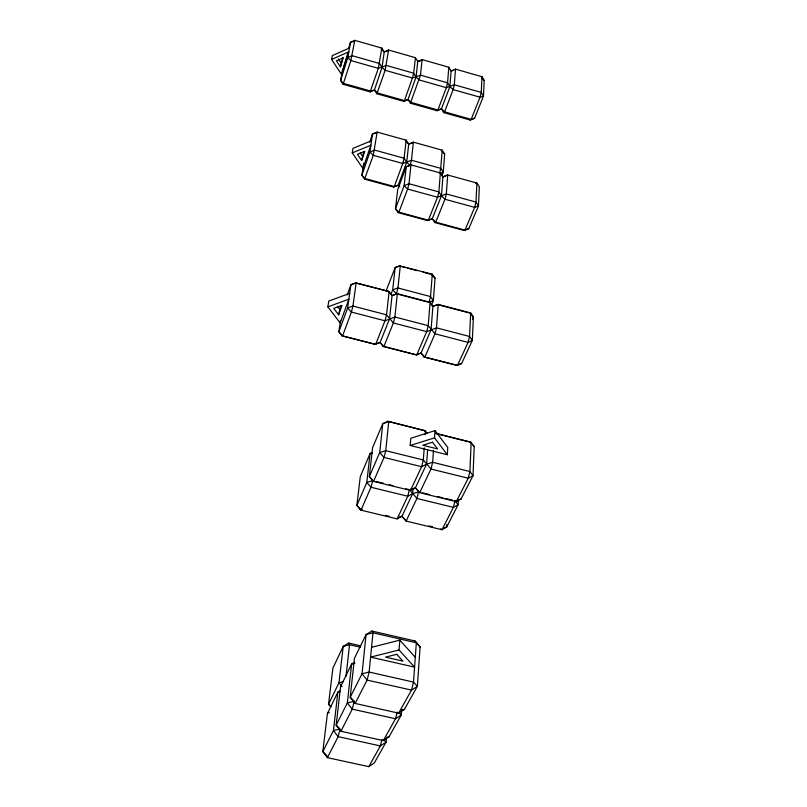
<?xml version="1.0" encoding="UTF-8"?>
<svg xmlns="http://www.w3.org/2000/svg" width="807" height="807" viewBox="0 0 807 807"><rect width="100%" height="100%" fill="white"/><g stroke="black" fill="none" stroke-linecap="round" stroke-linejoin="round"><path stroke-width="1.21" d="M435.931 433.359L469.835 441.863L471.167 442.418L474.203 446.553L473.013 475.666L461.029 499.049L456.288 501.641L419.68 492.684L415.383 487.862L426.57 464.166L427.629 449.66M453.393 70.36L451.083 71.006L455.471 69.14L481.991 76.726L484.19 80.458L483.474 96.184L474.597 118.266L470.209 120.061L443.699 112.597L441.419 108.925L449.872 86.631L451.083 71.006L448.813 67.243L422.122 59.607L417.764 61.483L416.059 77.028L408.029 99.513L403.702 101.339L376.859 93.783L374.428 90.041L382.024 67.354L384.233 51.91L381.822 48.087L354.777 40.35L350.49 42.267L348.624 48.259M481.991 76.726L481.244 92.422L480.024 97.223L471.177 119.345L470.209 120.061M458.346 499.926L458.104 504.758L446.644 527.102L441.974 529.725L406.133 521.06L401.957 516.288L412.649 493.652L413.033 488.83M446.785 524.58L446.644 527.102L444.304 527.768M447.32 454.734L447.754 447.471L435.034 430.615L410.824 438.251L410.198 445.494L447.32 454.734L434.529 437.868L435.034 430.615M433.5 450.205L432.663 462.3L430.968 469.028L419.68 492.684L415.383 487.862L409.431 489.647L405.871 488.77M420.094 647.012L417.38 686.303L404.428 709.363L398.638 713.156L355.141 703.442L350.218 697.238L354.444 658.32L366.065 634.584L371.966 631.064L415.06 640.99L420.094 647.012L415.06 640.99M455.471 69.14L454.321 84.765L453.1 89.577L444.586 111.86L443.699 112.597M424.23 447.895L423.312 459.98L421.617 466.718L410.481 490.434L373.55 481.406L369.334 476.584L372.552 447.724L382.78 423.665L387.753 421.284L424.391 430.464L427.417 433.48M425.239 434.6L425.511 430.978L387.753 421.284M401.674 709.948L401.281 714.972L389.014 736.821L383.325 740.604L340.907 731.263L336.156 725.15L340.584 686.616L351.61 664.1L354.505 662.335M383.073 346.405L383.9 346.496L393.362 322.971L394.885 317L397.347 293.677L392.061 295.584L397.347 293.677L430.07 302.282L432.885 306.307L431.079 329.73L421.052 353.012L416.715 354.949L383.073 346.405L380.117 342.45L389.509 318.906L392.061 295.584L389.135 291.519L356.159 282.843L350.924 284.78L347.232 294.969M386.028 291.024L395.137 267.581L399.435 265.907L432.31 274.168L435.064 278.173L433.329 300.587L431.452 305.016M363.675 163.216L361.899 175.28L364.542 179.134L393.523 187.053L398.184 185.207L406.708 162.177L408.695 144.07L413.386 142.163L442.196 150.173L444.657 154.056L443.255 172.254L441.903 175.674M430.07 302.282L428.204 325.685L426.691 331.647L416.715 354.949L383.9 346.496L380.117 342.45L375.921 343.923M440.38 172.98L438.867 191.905L437.515 197.231L428.376 220.18L427.468 220.573L398.103 212.624L395.48 208.781L397.659 189.847L406.203 166.797L410.975 164.88L440.38 172.98L442.892 176.894L441.429 195.839L432.259 218.747L427.468 220.573M448.813 67.243L447.572 82.849L446.342 87.66L437.919 109.984L437.061 110.73L410.39 103.225L408.029 99.513L403.702 101.339M399.031 649.988L370.595 657.11L414.586 667.137L399.031 649.988L399.838 640.143L371.563 647.295M386.341 738.415L386.028 742.137L374.377 762.877L368.789 766.65L327.41 757.652L322.81 751.63L327.42 713.489L337.891 692.103L339.787 690.923M413.386 142.163L411.469 160.26L410.127 165.496L406.203 166.797L404.136 185.63L395.48 208.781L398.9 212.191L428.376 220.18L432.259 218.747L435.719 222.167L464.993 230.096L468.776 228.643L478.46 205.956L479.328 186.921L476.907 183.048L447.703 175.008L442.892 176.894L447.703 175.008L446.321 193.942L444.97 199.258L435.719 222.167L434.781 222.561L432.259 218.747M346.011 676.316L349.552 644.753L348.725 643.088L343.207 646.377L332.908 668.095L328.54 704.208L330.789 707.083M381.923 49.762L384.233 51.91L388.56 50.014L415.423 57.69L413.678 73.205L412.448 78.037L404.448 100.562L377.515 92.976L374.428 90.041L370.766 91.07L343.661 83.444L340.615 80.518L342.753 68.605M388.56 50.014L385.161 70.29L376.859 93.783M340.514 320.672L338.879 331.818L341.936 335.803L374.872 344.286L380.117 342.45M338.627 314.821L342.057 305.369L333.755 308.405L338.627 314.821L340.776 305.47M361.657 160.492L364.794 151.282L357.43 154.308L361.657 160.492L363.896 151.373M327.874 306.872L348.866 299.195L340.171 322.992L327.874 306.872L328.792 301.072L349.693 293.385M352.266 152.886L370.887 145.21L362.908 168.431L352.266 152.886L352.982 148.377L371.533 140.711M340.413 66.87L343.217 57.801L336.418 60.818L340.413 66.87L342.864 57.358M331.606 59.456L348.795 51.809L341.664 74.658L331.606 59.456L332.353 55.612L349.481 47.976M397.195 712.087L395.511 718.765L383.325 740.604M435.891 433.581L471.167 442.418L469.906 471.53L468.221 478.238L456.288 501.641L455.027 500.804L453.373 507.361L441.974 529.725L440.804 528.767M415.383 487.862L410.481 490.434L409.431 489.647L407.767 496.234L397.135 518.891L360.991 510.155L356.886 505.384L360.285 476.614L370.06 453.605L372.017 452.646M381.993 739.414L380.359 745.92L368.789 766.65M435.064 278.173L431.301 274.38L432.31 274.168L430.524 296.562L433.329 300.587L429.052 302.373L396.469 293.809L397.952 287.968L400.312 265.664L395.137 267.581L392.696 289.884L390.931 294.363M439.422 173.566L440.753 168.35L442.196 150.173L441.258 150.828M429.052 302.373L430.524 296.562L397.952 287.968L392.696 289.884L396.469 293.809M343.489 67.183L347.605 53.978M369.717 142.123L372.491 134.023L377.131 132.096L406.153 140.156L408.695 144.07L412.538 142.849M472.388 319.138L473.386 316.949L470.683 312.965L438.211 304.421L432.885 306.307L430.585 303.946M423.887 356.916L457.448 365.45L461.654 363.493L472.317 340.473L473.386 316.949L469.492 313.015L470.683 312.965L469.553 336.469L468.06 342.4L457.448 365.45L423.887 356.916L421.052 353.012L416.805 354.455M340.907 731.263L352.235 709.131L354.212 701.303L350.218 697.238L362.04 673.784L366.065 634.584L372.995 632.799L416.331 642.776L413.517 682.097L411.509 690.106L398.638 713.156M343.116 84.291L350.863 60.555L354.777 40.35L354.202 41.349L350.49 42.267L347.767 57.62L340.615 80.518L343.116 84.291L370.131 91.887L374.428 90.041M381.146 49.045L381.822 48.087L378.322 68.353L370.131 91.887M376.435 132.822L377.131 132.096L373.288 155.337L364.542 179.134M410.39 103.225L420.477 75.142L422.122 59.607L421.315 60.535L417.764 61.483L415.423 57.69M405.336 140.852L406.153 140.156L404.115 158.233L402.784 163.468L394.3 186.528L393.523 187.053M327.42 713.489L329.286 712.309M397.135 518.891L401.957 516.288L406.133 521.06L416.916 498.464L418.581 491.887L412.649 493.652L407.767 496.234L370.998 487.257L366.792 482.445L370.06 453.605L372.36 452.878M398.103 212.624L398.9 212.191L407.626 189.06L408.988 183.724L410.975 164.88L410.127 165.496L406.708 162.177L404.115 158.233L374.63 150.092L369.919 152.029L361.899 175.28L365.208 178.589L394.3 186.528L398.184 185.207L399.868 186.861M475.807 183.593L476.907 183.048L475.989 202.063L474.647 207.369L464.993 230.096L463.954 230.449L434.781 222.561M437.061 110.73L441.419 108.925L444.586 111.86L471.177 119.345L474.597 118.266M463.954 230.449L468.776 228.643M432.885 306.307L438.211 304.421L436.496 327.854L434.993 333.805L424.885 357.057L421.052 353.012M440.38 173.233L443.255 172.254L440.753 168.35L411.469 160.26L402.784 163.468L373.288 155.337L369.919 152.029L372.491 134.023L375.447 133.125M458.447 364.562L461.654 363.493M410.198 445.494L434.529 437.868M441.419 108.925L437.919 109.984L411.156 102.449L408.029 99.513M398.487 517.297L401.957 516.288M458.628 499.745L461.029 499.049M384.233 51.91L387.864 50.972M354.969 663.263L351.61 664.1L347.343 702.937L336.156 725.15L339.303 728.257M343.298 681.693L338.98 682.752L328.54 704.208L330.789 706.448M340.07 691.579L337.891 692.103L333.432 730.557L322.81 751.63L326.684 755.332L327.41 757.652L338.153 736.65L340.08 729.034L333.432 730.557L338.153 736.65L380.359 745.92L386.028 742.137L383.769 739.858M402.108 709.898L404.428 709.363M386.765 737.326L389.014 736.821M355.453 283.015L389.135 291.519L386.513 314.821L384.989 320.793L375.659 344.367L341.936 335.803M348.725 643.088L360.81 645.852M360.487 647.254L349.552 644.753L343.207 646.377L338.98 682.752L342.047 686.626M360.194 509.278L362.595 509.863M385.373 515.37L388.974 516.238M428.91 525.892L432.481 526.749M376.233 481.517L383.345 483.262M389.277 484.714L392.827 485.582M422.222 492.774L429.516 494.56M438.019 496.638L442.872 497.828M445.303 498.423L452.596 500.209M438.362 304.824L468.302 312.692M400.615 266.219L405.336 267.48M407.696 268.106L417.138 270.617M423.039 272.181L430.121 274.067M481.789 78.309L484.19 80.458M442.962 152.442L444.657 154.056M406.183 141.659L408.695 144.07M388.288 291.65L389.801 293.223M399.001 712.571L401.281 714.972L395.511 718.765L352.235 709.131L347.343 702.937L354.212 701.303L355.141 703.442L367.094 680.079L369.122 672.049L372.995 632.799L371.966 631.064M469.835 441.863L471.288 443.426M472.751 444.99L474.203 446.553M424.391 430.464L427.256 433.591M399.838 640.143L415.292 657.302M409.431 489.647L416.916 498.464L453.373 507.361L458.104 504.758L455.027 500.804M337.417 306.267L339.495 309.01M360.225 152.886L362.323 155.973M338.466 58.982L341.119 63.007M388.702 421.748L385.736 450.669L384.021 457.428L373.55 481.406L369.334 476.584L379.704 452.566L382.78 423.665L388.702 421.748M356.159 282.843L352.931 306.065L351.398 312.057L342.592 335.853L338.879 331.818L347.605 307.992L350.924 284.78L356.159 282.843M372.673 480.649L370.998 487.257L360.991 510.155L356.886 505.384L366.792 482.445L372.673 480.649M417.38 686.303L411.509 690.106L367.094 680.079L362.04 673.784L369.122 672.049L413.517 682.097L417.38 686.303M473.013 475.666L468.221 478.238L430.968 469.028L423.312 459.98L385.736 450.669L379.704 452.566L384.021 457.428L421.617 466.718L426.57 464.166L432.663 462.3L469.906 471.53L473.013 475.666M472.317 340.473L468.06 342.4L434.993 333.805L428.204 325.685L394.885 317L384.989 320.793L351.398 312.057L347.605 307.992L352.931 306.065L386.513 314.821L393.362 322.971L426.691 331.647L436.496 327.854L469.553 336.469L472.317 340.473M352.124 55.693L347.767 57.62L350.863 60.555L378.322 68.353L386.412 65.448L413.678 73.205L416.059 77.028L419.237 79.964L446.342 87.66L454.321 84.765L481.244 92.422L483.474 96.184L480.024 97.223L453.1 89.577L449.872 86.631L447.572 82.849L420.477 75.142L412.448 78.037L385.161 70.29L382.024 67.354L379.572 63.501L352.124 55.693M408.988 183.724L404.136 185.63L407.626 189.06L437.515 197.231L446.321 193.942L475.989 202.063L478.46 205.956L474.647 207.369L444.97 199.258L441.429 195.839L438.867 191.905L408.988 183.724M432.491 442.226L422.838 445.242L437.586 448.914L432.491 442.226M396.751 654.316L385.474 657.13L402.955 661.115L396.751 654.316"/></g></svg>
